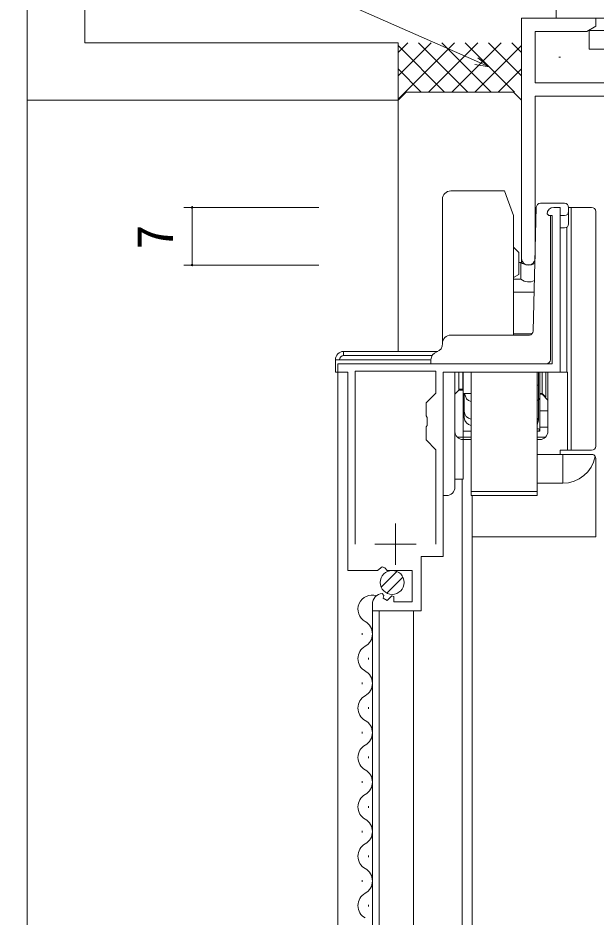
# Model space of a CAD drawing. Units: millimetres, scale not verified. Extents: x -567 to 567, y -403 to 403.
# Drawn here: x -453.8 to -383.6, y 174 to 283.3 of the extents above; entities that cross this region are included whole.
import ezdxf
from ezdxf.enums import TextEntityAlignment as Align

# ---------------------------------------------------------------- set-up
doc = ezdxf.new("R2010")
doc.units = ezdxf.units.MM
doc.header["$LTSCALE"] = 2
doc.linetypes.add('USER3', pattern=[4, 3, -1])
for name, color, linetype, lineweight in [('0-3_YKK_11', 7, 'Continuous', 18), ('0-4_YKK_12', 2, 'Continuous', 18), ('0-5_YKK_13', 4, 'Continuous', 18), ('0-6_YKK_D', 6, 'Continuous', 18), ('0-7_YSS_K', 3, 'Continuous', 18)]:
    doc.layers.add(name, color=color, linetype=linetype, lineweight=lineweight)
doc.styles.add('ＭＳ ゴシック', font='')
doc.styles.get('ＭＳ ゴシック').set_extended_font_data('MS Gothic')

msp = doc.modelspace()

# ---------------------------------------------------------------- linework, layer by layer
at = {"layer": '0-3_YKK_11'}
for p, q in [((-392.728, 283.339), (-392.728, 254.154)), ((-383.728, 283.339), (-392.728, 283.339)), ((-383.728, 282.339), (-383.728, 283.339)), ((-384.819, 281.709), (-383.728, 282.339)), ((-391.098, 281.709), (-384.819, 281.709)), ((-391.098, 275.469), (-391.098, 281.709)), ((-377.078, 275.469), (-391.098, 275.469)), ((-391.098, 273.839), (-374.178, 273.839)), ((-391.098, 254.154), (-391.098, 273.839)), ((-388.028, 260.339), (-388.828, 260.339)), ((-388.028, 240.339), (-388.028, 260.339)), ((-389.628, 259.539), (-389.428, 259.339)), ((-389.428, 259.339), (-389.028, 259.339)), ((-389.028, 259.339), (-389.028, 241.339)), ((-415.028, 241.339), (-415.028, 240.339)), ((-389.028, 241.339), (-415.028, 241.339)), ((-415.028, 240.339), (-413.828, 240.339)), ((-413.828, 240.339), (-413.828, 216.239)), ((-412.928, 240.439), (-412.928, 219.439)), ((-403.128, 240.439), (-412.928, 240.439)), ((-403.128, 237.789), (-403.128, 240.439)), ((-402.228, 240.339), (-388.028, 240.339)), ((-402.228, 217.939), (-402.228, 240.339)), ((-404.328, 236.589), (-403.128, 237.789)), ((-404.328, 235.01), (-404.328, 236.589)), ((-404.185, 234.818), (-404.328, 235.01)), ((-404.185, 233.86), (-404.185, 234.818)), ((-404.328, 233.668), (-404.185, 233.86)), ((-404.328, 232.089), (-404.328, 233.668)), ((-403.128, 230.889), (-404.328, 232.089)), ((-403.128, 219.439), (-403.128, 230.889)), ((-403.128, 219.439), (-403.128, 230.889)), ((-408.028, 221.939), (-408.028, 216.939)), ((-410.528, 219.439), (-405.528, 219.439)), ((-404.928, 217.939), (-402.228, 217.939)), ((-404.928, 211.339), (-404.928, 217.939)), ((-410.197, 216.239), (-409.656, 216.692)), ((-409.656, 216.692), (-409.328, 216.539)), ((-409.328, 216.539), (-409.028, 216.239)), ((-413.828, 216.239), (-410.197, 216.239)), ((-409.028, 216.239), (-406.028, 216.239)), ((-406.028, 216.239), (-406.028, 212.439)), ((-409.435, 213.187), (-409.646, 213.438)), ((-409.52, 212.868), (-409.435, 213.187)), ((-408.475, 213.175), (-409.052, 212.598)), ((-408.228, 213.073), (-408.475, 213.175)), ((-410.828, 212.144), (-410.828, 211.339)), ((-409.052, 212.598), (-409.52, 212.868)), ((-408.228, 212.439), (-408.228, 213.073)), ((-406.028, 212.439), (-408.228, 212.439)), ((-410.828, 211.339), (-404.928, 211.339))]:
    msp.add_line(p, q, dxfattribs=at)
for centre, radius, start, end in [((-388.828, 259.539), 0.8, 90.00001, 179.99999), ((-391.913, 254.154), 0.815, 179.99999, 0.00001), ((-409.528, 212.144), 1.3, 95.2159, 180.00002)]:
    msp.add_arc(centre, radius, start, end, dxfattribs=at)
at = {"layer": '0-4_YKK_12'}
for p, q in [((-392.728, 253.584), (-392.728, 254.154)), ((-415.028, 62.339), (-415.028, 240.339)), ((-399.928, 62.339), (-399.928, 227.34)), ((-398.728, 225.336), (-398.728, 62.339)), ((-410.828, 62.339), (-410.828, 211.93)), ((-410.028, 62.339), (-410.028, 211.333)), ((-405.828, 62.339), (-405.828, 211.333)), ((-412.088, 208.428), (-412.088, 208.628)), ((-411.328, 205.428), (-411.328, 205.628)), ((-412.088, 202.428), (-412.088, 202.628)), ((-411.328, 199.428), (-411.328, 199.628)), ((-412.088, 196.428), (-412.088, 196.628)), ((-411.328, 193.428), (-411.328, 193.628)), ((-412.088, 190.428), (-412.088, 190.628)), ((-411.328, 187.428), (-411.328, 187.628)), ((-412.088, 184.428), (-412.088, 184.628)), ((-411.328, 181.428), (-411.328, 181.628)), ((-412.088, 178.428), (-412.088, 178.628)), ((-411.328, 175.428), (-411.328, 175.628))]:
    msp.add_line(p, q, dxfattribs=at)
for centre, start, end in [((-410.869, 211.528), 71.91451, 240.79746), ((-412.546, 208.528), 299.20255, 60.79746), ((-410.869, 205.528), 119.20255, 240.79746), ((-412.546, 202.528), 299.20255, 60.79746), ((-410.869, 199.528), 119.20255, 240.79746), ((-412.546, 196.528), 299.20255, 60.79746), ((-410.869, 193.528), 119.20255, 240.79746), ((-412.546, 190.528), 299.20255, 60.79746), ((-410.869, 187.528), 119.20255, 240.79746), ((-412.546, 184.528), 299.20255, 60.79746), ((-410.869, 181.528), 119.20255, 240.79746), ((-412.546, 178.528), 299.20255, 60.79746), ((-410.869, 175.528), 119.20255, 240.79746)]:
    msp.add_arc(centre, 1.718, start, end, dxfattribs=at)
at = {"layer": '0-5_YKK_13', "linetype": 'USER3'}
for p, q in [((-388.524, 283.339), (-388.524, 285.639)), ((-326.524, 283.339), (-388.524, 283.339)), ((-384.524, 281.839), (-381.524, 281.839)), ((-384.524, 279.539), (-384.524, 281.839)), ((-380.647, 279.539), (-384.524, 279.539)), ((-390.228, 240.336), (-390.228, 237.64)), ((-400.328, 238.14), (-399.828, 238.14)), ((-390.528, 237.64), (-390.228, 237.64)), ((-390.228, 237.64), (-389.528, 236.94)), ((-400.542, 232.44), (-398.828, 232.44)), ((-390.828, 232.44), (-389.814, 232.44))]:
    msp.add_line(p, q, dxfattribs=at)
at = {"layer": '0-5_YKK_13'}
for p, q in [((-402.328, 261.336), (-402.328, 243.836)), ((-393.728, 259.336), (-394.456, 261.336)), ((-391.316, 245.325), (-390.94, 260.349)), ((-390.209, 260.836), (-390.44, 260.836)), ((-390.165, 260.836), (-390.44, 260.836)), ((-387.528, 260.836), (-390.165, 260.836)), ((-386.728, 260.339), (-387.028, 260.339)), ((-387.028, 259.836), (-387.028, 260.336)), ((-386.728, 230.839), (-386.728, 260.339)), ((-384.228, 260.339), (-386.728, 260.339)), ((-393.728, 244.836), (-393.728, 259.336)), ((-389.228, 241.836), (-389.228, 259.336)), ((-388.028, 258.336), (-388.028, 259.336)), ((-388.028, 259.336), (-387.528, 259.336)), ((-387.028, 258.336), (-387.028, 259.836)), ((-383.728, 259.839), (-383.728, 231.339)), ((-388.028, 258.336), (-388.028, 257.836)), ((-388.028, 240.339), (-388.028, 257.836)), ((-388.028, 257.836), (-387.528, 257.836)), ((-387.228, 257.936), (-387.228, 240.339)), ((-393.728, 255.49), (-393.078, 254.84)), ((-393.078, 253.84), (-393.078, 254.84)), ((-393.078, 252.203), (-393.078, 253.84)), ((-393.078, 253.64), (-392.811, 253.64)), ((-392.811, 252.26), (-392.811, 253.64)), ((-393.728, 251.828), (-393.078, 252.203)), ((-393.728, 251.625), (-392.811, 251.625)), ((-392.811, 251.625), (-392.811, 252.26)), ((-392.811, 251.625), (-392.436, 251.395)), ((-391.571, 251.313), (-391.162, 251.474)), ((-392.436, 251.395), (-392.01, 251.285)), ((-392.01, 251.285), (-391.571, 251.313)), ((-393.728, 250.025), (-391.198, 250.025)), ((-393.728, 244.984), (-391.678, 244.984)), ((-391.4, 245.058), (-391.678, 244.984)), ((-391.758, 244.836), (-401.328, 244.836)), ((-414.328, 242.839), (-414.328, 242.339)), ((-402.902, 242.839), (-414.328, 242.839)), ((-415.328, 241.839), (-415.328, 240.339)), ((-415.328, 241.839), (-414.828, 241.839)), ((-403.728, 241.839), (-414.828, 241.839)), ((-414.328, 242.339), (-403.592, 242.339)), ((-403.728, 241.836), (-403.728, 241.336)), ((-403.728, 241.339), (-389.728, 241.336)), ((-389.528, 241.378), (-389.528, 241.336)), ((-414.828, 240.339), (-415.328, 240.339)), ((-399.828, 240.34), (-400.828, 240.34)), ((-400.828, 227.336), (-400.828, 240.336)), ((-400.828, 240.336), (-400.828, 227.34)), ((-399.878, 240.336), (-399.878, 238.24)), ((-399.828, 240.336), (-399.828, 227.34)), ((-398.828, 225.836), (-398.828, 240.336)), ((-390.828, 240.336), (-390.828, 225.836)), ((-390.678, 238.74), (-390.678, 240.336)), ((-390.528, 240.336), (-390.528, 233.311)), ((-390.528, 237.24), (-390.528, 240.336)), ((-390.528, 240.336), (-390.528, 233.14)), ((-390.228, 240.336), (-390.228, 237.74)), ((-389.778, 240.336), (-389.778, 237.29)), ((-389.528, 240.339), (-389.528, 233.142)), ((-387.228, 240.339), (-388.028, 240.339)), ((-387.228, 240.339), (-387.161, 240.339)), ((-387.161, 240.339), (-387.161, 230.839)), ((-390.678, 238.74), (-390.828, 238.74)), ((-390.678, 237.265), (-390.678, 238.74)), ((-399.878, 238.24), (-400.328, 238.24)), ((-398.828, 237.74), (-399.828, 237.74)), ((-399.678, 237.74), (-399.678, 235.595)), ((-399.412, 237.099), (-399.669, 237.74)), ((-390.228, 237.74), (-390.528, 237.74)), ((-390.528, 237.24), (-390.528, 233.311)), ((-390.228, 237.74), (-389.778, 237.29)), ((-399.153, 236.866), (-399.412, 237.099)), ((-398.828, 236.742), (-399.153, 236.866)), ((-399.678, 235.595), (-399.616, 235.248)), ((-399.678, 234.811), (-399.678, 235.595)), ((-399.616, 235.248), (-399.436, 234.944)), ((-389.528, 235.64), (-390.528, 235.64)), ((-399.615, 234.47), (-399.678, 234.811)), ((-399.432, 234.174), (-399.615, 234.47)), ((-399.436, 234.944), (-399.162, 234.721)), ((-399.158, 233.958), (-399.432, 234.174)), ((-399.162, 234.721), (-398.828, 234.608)), ((-398.828, 233.856), (-399.158, 233.958)), ((-390.678, 234.474), (-390.828, 233.933)), ((-390.678, 234.474), (-390.678, 234.811)), ((-399.828, 233.14), (-398.828, 233.14)), ((-390.828, 233.467), (-390.744, 233.451)), ((-390.744, 233.17), (-390.828, 233.154)), ((-390.828, 233.14), (-390.528, 233.14)), ((-390.744, 233.451), (-390.67, 233.43)), ((-390.67, 233.191), (-390.744, 233.17)), ((-390.67, 233.43), (-390.61, 233.404)), ((-390.61, 233.217), (-390.67, 233.191)), ((-390.61, 233.404), (-390.565, 233.375)), ((-390.565, 233.246), (-390.61, 233.217)), ((-390.565, 233.375), (-390.537, 233.343)), ((-390.537, 233.278), (-390.565, 233.246)), ((-390.537, 233.343), (-390.528, 233.311)), ((-390.528, 233.311), (-390.537, 233.278)), ((-389.528, 233.64), (-390.528, 233.64)), ((-398.828, 232.14), (-399.828, 232.14)), ((-390.528, 232.14), (-390.828, 232.14)), ((-388.028, 230.839), (-387.161, 230.839)), ((-387.161, 230.839), (-386.728, 230.839)), ((-384.228, 230.839), (-386.728, 230.839)), ((-387.728, 230.339), (-388.028, 230.339)), ((-387.728, 230.339), (-387.728, 226.839)), ((-384.228, 230.339), (-387.728, 230.339)), ((-383.728, 220.339), (-383.728, 229.839)), ((-399.828, 227.34), (-400.828, 227.34)), ((-400.828, 227.336), (-400.828, 226.336)), ((-387.728, 226.839), (-390.828, 226.839)), ((-390.828, 225.836), (-398.828, 225.836)), ((-398.828, 225.836), (-398.828, 225.336)), ((-398.828, 225.336), (-390.828, 225.336)), ((-398.728, 225.336), (-398.728, 220.339)), ((-390.828, 225.336), (-390.828, 225.836)), ((-398.728, 220.339), (-383.728, 220.339)), ((-409.765, 214.227), (-407.868, 216.124)), ((-409.084, 213.493), (-407.135, 215.443))]:
    msp.add_line(p, q, dxfattribs=at)
for points in [[(-394.456, 261.336), (-394.82, 262.336), (-401.328, 262.336)], [(-402.228, 240.036), (-402.228, 227.336), (-402.228, 225.336), (-401.828, 225.336)], [(-390.678, 237.265), (-390.678, 234.811), (-390.828, 234.425)], [(-388.028, 230.839), (-388.028, 230.339), (-390.828, 230.339)]]:
    msp.add_lwpolyline(points, dxfattribs=at)
at = {"layer": '0-5_YKK_13', "linetype": 'USER3'}
msp.add_lwpolyline([(-400.328, 240.336), (-400.328, 238.14), (-400.828, 237.64)], dxfattribs=at)
at = {"layer": '0-5_YKK_13'}
msp.add_circle((-408.428, 214.786), 1.45, dxfattribs=at)
for centre, radius, start, end in [((-401.328, 261.336), 1, 90, 180), ((-390.44, 260.336), 0.5, 90, 178.59347), ((-387.528, 260.336), 0.5, 0, 90), ((-384.228, 259.839), 0.5, 0, 90), ((-387.528, 259.836), 0.5, 270, 0), ((-387.528, 258.336), 0.5, 270, 0), ((-391.878, 254.94), 1.6, 234.34091, 298.65952), ((-391.816, 245.336), 0.5, 270.0285, 358.1907), ((-403.326, 243.745), 1, 287.39477, 2.62119), ((-401.328, 243.836), 1, 90, 182.62119), ((-414.328, 241.839), 1, 90, 180), ((-402.728, 241.836), 1, 107.39477, 180), ((-414.328, 241.839), 0.5, 90, 180), ((-389.728, 241.836), 0.5, 270, 0), ((-390.878, 237.24), 0.35, 278.21321, 0), ((-390.528, 233.14), 1, 270, 0), ((-384.228, 231.339), 0.5, 270, 0), ((-387.728, 230.839), 4, 270, 349.26743), ((-384.228, 229.839), 0.5, 30.67705, 90), ((-384.228, 229.839), 0.5, 0, 30.67705), ((-401.828, 226.336), 1, 270, 0)]:
    msp.add_arc(centre, radius, start, end, dxfattribs=at)
at = {"layer": '0-5_YKK_13', "linetype": 'USER3'}
msp.add_arc((-399.828, 233.14), 1, 180, 270, dxfattribs=at)
at = {"layer": '0-6_YKK_D'}
for p, q in [((-398.211, 278.099), (-458.63, 304.778)), ((-396.656, 277.412), (-398.395, 277.682)), ((-396.656, 277.412), (-398.211, 278.099)), ((-398.027, 278.516), (-396.656, 277.412)), ((-417.328, 260.336), (-433.726, 260.336)), ((-432.726, 260.336), (-432.726, 253.339)), ((-417.328, 253.339), (-433.726, 253.339))]:
    msp.add_line(p, q, dxfattribs=at)
for centre, start, end in [((-432.726, 260.336), 90, 270), ((-432.726, 260.336), 270, 90), ((-432.726, 253.339), 90, 270), ((-432.726, 253.339), 270, 90)]:
    msp.add_arc(centre, 0.106, start, end, dxfattribs=at)
at = {"layer": '0-7_YSS_K'}
for p, q in [((-452.726, 273.34), (-452.726, 318.34)), ((-445.726, 280.34), (-445.726, 318.34)), ((-445.726, 280.34), (-407.726, 280.34)), ((-407.726, 279.142), (-406.527, 280.34)), ((-407.726, 276.313), (-403.699, 280.34)), ((-407.726, 273.485), (-400.87, 280.34)), ((-407.726, 279.997), (-402.069, 274.34)), ((-405.241, 280.34), (-399.241, 274.34)), ((-404.042, 274.34), (-398.042, 280.34)), ((-402.412, 280.34), (-396.412, 274.34)), ((-401.214, 274.34), (-395.214, 280.34)), ((-399.584, 280.34), (-393.584, 274.34)), ((-398.385, 274.34), (-392.728, 279.997)), ((-396.755, 280.34), (-392.728, 276.313)), ((-393.927, 280.34), (-392.728, 279.142)), ((-388.191, 278.601), (-387.991, 278.601)), ((-407.726, 277.169), (-404.898, 274.34)), ((-395.557, 274.34), (-392.728, 277.169)), ((-452.726, 273.34), (-452.726, 62.339)), ((-406.726, 274.34), (-407.726, 273.34)), ((-407.726, 273.34), (-407.726, 242.833))]:
    msp.add_line(p, q, dxfattribs=at)
for points in [[(-407.726, 280.34), (-407.726, 273.34), (-452.726, 273.34)], [(-406.726, 274.34), (-393.728, 274.34), (-392.728, 273.34)]]:
    msp.add_lwpolyline(points, dxfattribs=at)

# ---------------------------------------------------------------- texts
at = {"layer": '0-6_YKK_D', "color": 7, "style": 'ＭＳ ゴシック'}
msp.add_text('7', height=4.399, rotation=90, dxfattribs=at).set_placement((-433.726, 255.237), align=Align.BOTTOM_LEFT)

doc.saveas('drawing.dxf')
